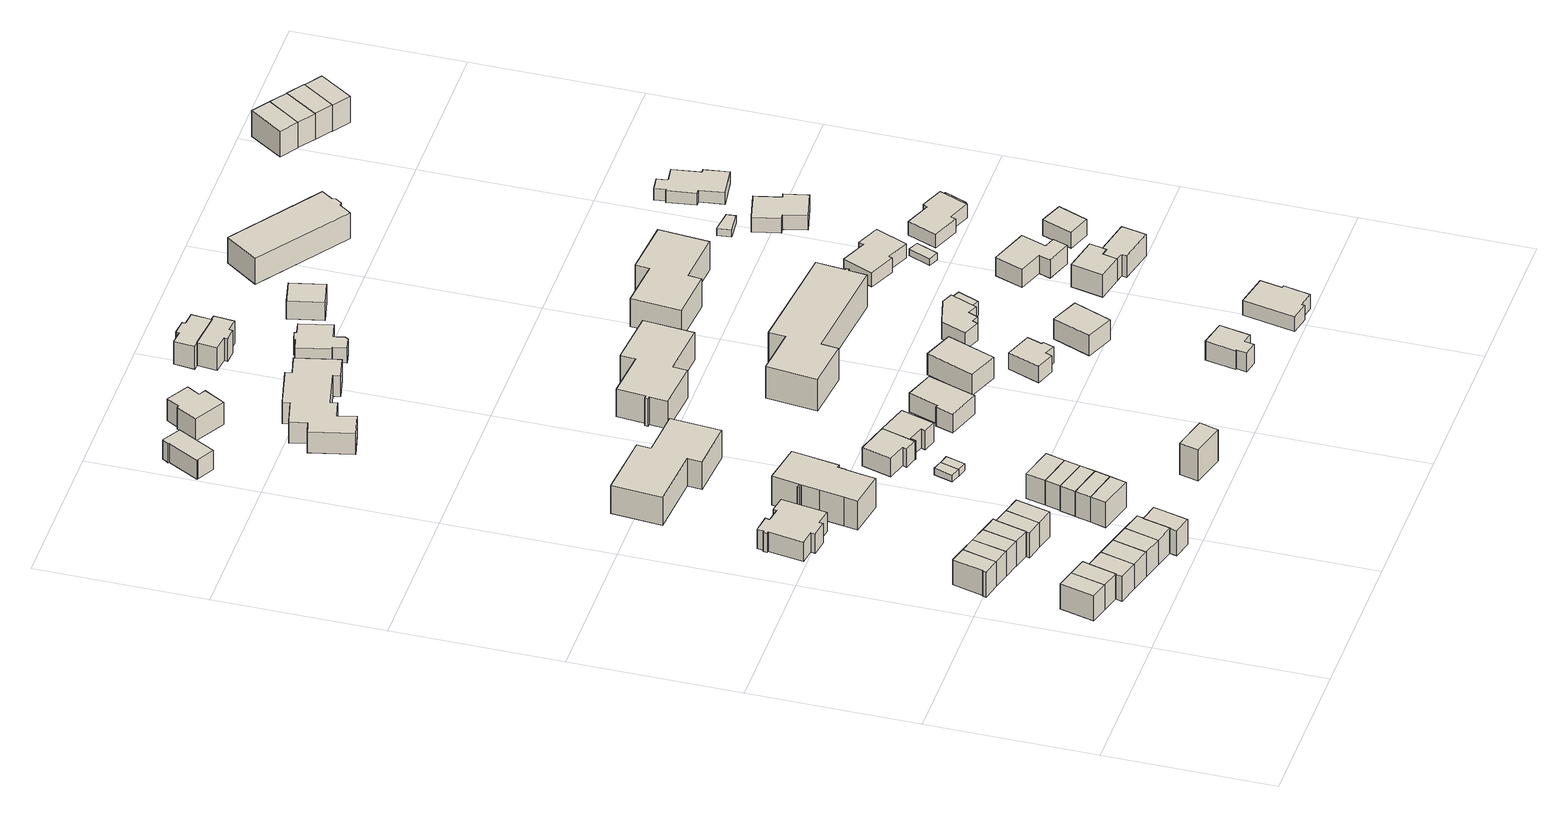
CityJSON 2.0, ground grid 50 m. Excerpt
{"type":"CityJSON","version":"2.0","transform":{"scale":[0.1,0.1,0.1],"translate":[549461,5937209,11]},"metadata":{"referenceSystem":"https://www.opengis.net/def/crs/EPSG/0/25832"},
"CityObjects":{
"building1":{"type":"Building","attributes":{"Gemeindeschluessel":"02200227","Geometrietyp2DReferenz":"3000","BezugspunktDach":"2000","function":"31001_1010","measuredHeight":10.93,"storeysAboveGround":2},"address":[{"country":"Germany","locality":"Hamburg","thoroughfareNumber":"35","thoroughfareName":"Hartkrögen","postcode":"22559"}],"geometry":[{"type":"Solid","lod":"1","boundaries":[[[[0,1,2,3]],[[4,5,6,7]],[[2,4,7,3]],[[1,5,4,2]],[[0,6,5,1]],[[3,7,6,0]]]]}]},
"building2":{"type":"Building","attributes":{"Gemeindeschluessel":"02200227","Geometrietyp2DReferenz":"3000","BezugspunktDach":"2000","function":"31001_1010","measuredHeight":10.88,"storeysAboveGround":2},"address":[{"country":"Germany","locality":"Hamburg","thoroughfareNumber":"33","thoroughfareName":"Hartkrögen","postcode":"22559"}],"geometry":[{"type":"Solid","lod":"1","boundaries":[[[[1,8,9,10,11,12,2]],[[13,14,15,16,17,5,4]],[[12,13,4,2]],[[11,14,13,12]],[[10,15,14,11]],[[9,16,15,10]],[[8,17,16,9]],[[1,5,17,8]],[[2,4,5,1]]]]}]},
"building3":{"type":"Building","attributes":{"Gemeindeschluessel":"02200227","Geometrietyp2DReferenz":"3000","BezugspunktDach":"2000","function":"31001_1010","measuredHeight":10.88,"storeysAboveGround":2},"address":[{"country":"Germany","locality":"Hamburg","thoroughfareNumber":"31","thoroughfareName":"Hartkrögen","postcode":"22559"}],"geometry":[{"type":"Solid","lod":"1","boundaries":[[[[10,9,18,19,20,12,11]],[[13,21,22,23,16,15,14]],[[12,13,14,11]],[[20,21,13,12]],[[19,22,21,20]],[[18,23,22,19]],[[9,16,23,18]],[[10,15,16,9]],[[11,14,15,10]]]]}]},
"building4":{"type":"Building","attributes":{"Gemeindeschluessel":"02200227","Geometrietyp2DReferenz":"3000","BezugspunktDach":"2000","function":"31001_1010","measuredHeight":10.89,"storeysAboveGround":2},"address":[{"country":"Germany","locality":"Hamburg","thoroughfareNumber":"55","thoroughfareName":"Hartkrögen","postcode":"22559"}],"geometry":[{"type":"Solid","lod":"1","boundaries":[[[[24,25,26,27,28,29,30]],[[31,32,33,34,35,36,37]],[[29,31,37,30]],[[28,32,31,29]],[[27,33,32,28]],[[26,34,33,27]],[[25,35,34,26]],[[24,36,35,25]],[[30,37,36,24]]]]}]},
"building5":{"type":"Building","attributes":{"Gemeindeschluessel":"02200227","Geometrietyp2DReferenz":"3000","BezugspunktDach":"2000","function":"31001_1010","measuredHeight":10.89,"storeysAboveGround":2},"address":[{"country":"Germany","locality":"Hamburg","thoroughfareNumber":"53","thoroughfareName":"Hartkrögen","postcode":"22559"}],"geometry":[{"type":"Solid","lod":"1","boundaries":[[[[38,39,40,41]],[[42,43,34,33]],[[40,42,33,41]],[[39,43,42,40]],[[38,34,43,39]],[[41,33,34,38]]]]}]},
"building6":{"type":"Building","attributes":{"Gemeindeschluessel":"02200227","Geometrietyp2DReferenz":"3000","BezugspunktDach":"2000","function":"31001_1010","measuredHeight":10.88,"storeysAboveGround":2},"address":[{"country":"Germany","locality":"Hamburg","thoroughfareNumber":"29","thoroughfareName":"Hartkrögen","postcode":"22559"}],"geometry":[{"type":"Solid","lod":"1","boundaries":[[[[18,44,45,19]],[[46,47,23,22]],[[45,46,22,19]],[[44,47,46,45]],[[18,23,47,44]],[[19,22,23,18]]]]}]},
"building7":{"type":"Building","attributes":{"Gemeindeschluessel":"02200227","Geometrietyp2DReferenz":"3000","BezugspunktDach":"2000","function":"31001_1010","measuredHeight":10.81,"storeysAboveGround":2},"address":[{"country":"Germany","locality":"Hamburg","thoroughfareNumber":"51","thoroughfareName":"Hartkrögen","postcode":"22559"}],"geometry":[{"type":"Solid","lod":"1","boundaries":[[[[39,48,49,40]],[[50,51,43,42]],[[49,50,42,40]],[[48,51,50,49]],[[39,43,51,48]],[[40,42,43,39]]]]}]},
"building8":{"type":"Building","attributes":{"Gemeindeschluessel":"02200227","Geometrietyp2DReferenz":"3000","BezugspunktDach":"2000","function":"31001_1010","measuredHeight":10.85,"storeysAboveGround":2},"address":[{"country":"Germany","locality":"Hamburg","thoroughfareNumber":"27","thoroughfareName":"Hartkrögen","postcode":"22559"}],"geometry":[{"type":"Solid","lod":"1","boundaries":[[[[44,52,53,45]],[[54,55,47,46]],[[53,54,46,45]],[[52,55,54,53]],[[44,47,55,52]],[[45,46,47,44]]]]}]},
"building9":{"type":"Building","attributes":{"Gemeindeschluessel":"02200227","Geometrietyp2DReferenz":"3000","BezugspunktDach":"2000","function":"31001_1010","measuredHeight":10.93,"storeysAboveGround":2},"address":[{"country":"Germany","locality":"Hamburg","thoroughfareNumber":"49","thoroughfareName":"Hartkrögen","postcode":"22559"}],"geometry":[{"type":"Solid","lod":"1","boundaries":[[[[56,57,58,59,60,61,62]],[[63,64,65,66,67,51,50]],[[61,63,50,62]],[[60,64,63,61]],[[59,65,64,60]],[[58,66,65,59]],[[57,67,66,58]],[[56,51,67,57]],[[62,50,51,56]]]]}]},
"building10":{"type":"Building","attributes":{"Gemeindeschluessel":"02200227","Geometrietyp2DReferenz":"3000","BezugspunktDach":"2000","function":"31001_1010","measuredHeight":10.94,"storeysAboveGround":2},"address":[{"country":"Germany","locality":"Hamburg","thoroughfareNumber":"25","thoroughfareName":"Hartkrögen","postcode":"22559"}],"geometry":[{"type":"Solid","lod":"1","boundaries":[[[[52,68,69,70,71,72,53]],[[73,74,75,76,77,55,54]],[[72,73,54,53]],[[71,74,73,72]],[[70,75,74,71]],[[69,76,75,70]],[[68,77,76,69]],[[52,55,77,68]],[[53,54,55,52]]]]}]},
"building11":{"type":"Building","attributes":{"Gemeindeschluessel":"02200227","Geometrietyp2DReferenz":"3000","BezugspunktDach":"2000","function":"31001_1010","measuredHeight":10.91,"storeysAboveGround":2},"address":[{"country":"Germany","locality":"Hamburg","thoroughfareNumber":"47","thoroughfareName":"Hartkrögen","postcode":"22559"}],"geometry":[{"type":"Solid","lod":"1","boundaries":[[[[59,58,78,79,80,61,60]],[[63,81,82,83,66,65,64]],[[61,63,64,60]],[[80,81,63,61]],[[79,82,81,80]],[[78,83,82,79]],[[58,66,83,78]],[[59,65,66,58]],[[60,64,65,59]]]]}]},
"building12":{"type":"Building","attributes":{"Gemeindeschluessel":"02200227","Geometrietyp2DReferenz":"3000","BezugspunktDach":"2000","function":"31001_1010","measuredHeight":10.91,"storeysAboveGround":2},"address":[{"country":"Germany","locality":"Hamburg","thoroughfareNumber":"23","thoroughfareName":"Hartkrögen","postcode":"22559"}],"geometry":[{"type":"Solid","lod":"1","boundaries":[[[[70,69,84,85,86,72,71]],[[73,87,88,89,76,75,74]],[[72,73,74,71]],[[86,87,73,72]],[[85,88,87,86]],[[84,89,88,85]],[[69,76,89,84]],[[70,75,76,69]],[[71,74,75,70]]]]}]},
"building13":{"type":"Building","attributes":{"Gemeindeschluessel":"02200227","Geometrietyp2DReferenz":"3000","BezugspunktDach":"2000","function":"31001_1010","measuredHeight":7,"storeysAboveGround":1},"address":[{"country":"Germany","locality":"Hamburg","thoroughfareNumber":"22","thoroughfareName":"Hartkrögen","postcode":"22559"}],"geometry":[{"type":"Solid","lod":"1","boundaries":[[[[90,91,92,93,94,95,96,97,98,99,100,101,102,103,104,105]],[[106,107,108,109,110,111,112,113,114,115,116,117,118,119,120,121]],[[104,106,121,105]],[[103,107,106,104]],[[102,108,107,103]],[[101,109,108,102]],[[100,110,109,101]],[[99,111,110,100]],[[98,112,111,99]],[[97,113,112,98]],[[96,114,113,97]],[[95,115,114,96]],[[94,116,115,95]],[[93,117,116,94]],[[92,118,117,93]],[[91,119,118,92]],[[90,120,119,91]],[[105,121,120,90]]]]}]},
"building14":{"type":"Building","attributes":{"Gemeindeschluessel":"02200227","Geometrietyp2DReferenz":"3000","BezugspunktDach":"2000","function":"31001_1010","measuredHeight":10.92,"storeysAboveGround":2},"address":[{"country":"Germany","locality":"Hamburg","thoroughfareNumber":"45","thoroughfareName":"Hartkrögen","postcode":"22559"}],"geometry":[{"type":"Solid","lod":"1","boundaries":[[[[78,122,123,79]],[[124,125,83,82]],[[123,124,82,79]],[[122,125,124,123]],[[78,83,125,122]],[[79,82,83,78]]]]}]},
"building15":{"type":"Building","attributes":{"Gemeindeschluessel":"02200227","Geometrietyp2DReferenz":"3000","BezugspunktDach":"2000","function":"31001_1010","measuredHeight":10.99,"storeysAboveGround":2},"address":[{"country":"Germany","locality":"Hamburg","thoroughfareNumber":"17","thoroughfareName":"Hartkrögen","postcode":"22559"}],"geometry":[{"type":"Solid","lod":"1","boundaries":[[[[126,127,128,129]],[[130,131,132,133]],[[128,130,133,129]],[[127,131,130,128]],[[126,132,131,127]],[[129,133,132,126]]]]}]},
"building16":{"type":"Building","attributes":{"Gemeindeschluessel":"02200227","Geometrietyp2DReferenz":"3000","BezugspunktDach":"2000","function":"31001_1010","measuredHeight":10.98,"storeysAboveGround":2},"address":[{"country":"Germany","locality":"Hamburg","thoroughfareNumber":"15","thoroughfareName":"Hartkrögen","postcode":"22559"}],"geometry":[{"type":"Solid","lod":"1","boundaries":[[[[134,126,129,135]],[[133,132,136,137]],[[129,133,137,135]],[[126,132,133,129]],[[134,136,132,126]],[[135,137,136,134]]]]}]},
"building17":{"type":"Building","attributes":{"Gemeindeschluessel":"02200227","Geometrietyp2DReferenz":"3000","BezugspunktDach":"2000","function":"31001_1010","measuredHeight":10.93,"storeysAboveGround":2},"address":[{"country":"Germany","locality":"Hamburg","thoroughfareNumber":"13","thoroughfareName":"Hartkrögen","postcode":"22559"}],"geometry":[{"type":"Solid","lod":"1","boundaries":[[[[138,139,140,141]],[[137,136,142,143]],[[140,137,143,141]],[[139,136,137,140]],[[138,142,136,139]],[[141,143,142,138]]]]}]},
"building18":{"type":"Building","attributes":{"Gemeindeschluessel":"02200227","Geometrietyp2DReferenz":"3000","BezugspunktDach":"2000","function":"31001_1010","measuredHeight":9.69,"storeysAboveGround":2},"address":[{"country":"Germany","locality":"Hamburg","thoroughfareNumber":"22","thoroughfareName":"Beim Dorfgraben","postcode":"22559"}],"geometry":[{"type":"Solid","lod":"1","boundaries":[[[[144,145,146,147,148,149,150,151,152,153,154,155,156,157,158,159,160,161,162]],[[163,164,165,166,167,168,169,170,171,172,173,174,175,176,177,178,179,180,181]],[[161,163,181,162]],[[160,164,163,161]],[[159,165,164,160]],[[158,166,165,159]],[[157,167,166,158]],[[156,168,167,157]],[[155,169,168,156]],[[154,170,169,155]],[[153,171,170,154]],[[152,172,171,153]],[[151,173,172,152]],[[150,174,173,151]],[[149,175,174,150]],[[148,176,175,149]],[[147,177,176,148]],[[146,178,177,147]],[[145,179,178,146]],[[144,180,179,145]],[[162,181,180,144]]]]}]},
"building19":{"type":"Building","attributes":{"Gemeindeschluessel":"02200227","Geometrietyp2DReferenz":"3000","BezugspunktDach":"2000","function":"31001_1010","measuredHeight":10.91,"storeysAboveGround":2},"address":[{"country":"Germany","locality":"Hamburg","thoroughfareNumber":"11","thoroughfareName":"Hartkrögen","postcode":"22559"}],"geometry":[{"type":"Solid","lod":"1","boundaries":[[[[182,183,184,185]],[[143,142,186,187]],[[184,143,187,185]],[[183,142,143,184]],[[182,186,142,183]],[[185,187,186,182]]]]}]},
"building20":{"type":"Building","attributes":{"Gemeindeschluessel":"02200227","Geometrietyp2DReferenz":"3000","BezugspunktDach":"2000","function":"31001_1010","measuredHeight":10.87,"storeysAboveGround":2},"address":[{"country":"Germany","locality":"Hamburg","thoroughfareNumber":"9","thoroughfareName":"Hartkrögen","postcode":"22559"}],"geometry":[{"type":"Solid","lod":"1","boundaries":[[[[188,182,185,189]],[[187,186,190,191]],[[185,187,191,189]],[[182,186,187,185]],[[188,190,186,182]],[[189,191,190,188]]]]}]},
"building21":{"type":"Building","attributes":{"Gemeindeschluessel":"02200227","Geometrietyp2DReferenz":"3000","BezugspunktDach":"2000","function":"31001_1010","measuredHeight":12.08,"storeysAboveGround":2},"address":[{"country":"Germany","locality":"Hamburg","thoroughfareNumber":"18","thoroughfareName":"Beim Dorfgraben","postcode":"22559"}],"geometry":[{"type":"Solid","lod":"1","boundaries":[[[[192,193,194,195,196,197,198,199]],[[200,201,202,203,204,205,206,207]],[[198,200,207,199]],[[197,201,200,198]],[[196,202,201,197]],[[195,203,202,196]],[[194,204,203,195]],[[193,205,204,194]],[[192,206,205,193]],[[199,207,206,192]]]]}]},
"building22":{"type":"Building","attributes":{"Gemeindeschluessel":"02200227","Geometrietyp2DReferenz":"3000","BezugspunktDach":"2000","function":"31001_2460","measuredHeight":2.23,"storeysAboveGround":1},"address":[{"country":"Germany","locality":"Hamburg","thoroughfareName":"Beim Dorfgraben","postcode":"22559"}],"geometry":[{"type":"Solid","lod":"1","boundaries":[[[[208,209,210,211]],[[212,213,214,215]],[[210,212,215,211]],[[209,213,212,210]],[[208,214,213,209]],[[211,215,214,208]]]]}]},
"building23":{"type":"Building","attributes":{"Gemeindeschluessel":"02200227","Geometrietyp2DReferenz":"3000","BezugspunktDach":"2000","function":"31001_2460","measuredHeight":2.29,"storeysAboveGround":1},"address":[{"country":"Germany","locality":"Hamburg","thoroughfareName":"Hartkrögen","postcode":"22559"}],"geometry":[{"type":"Solid","lod":"1","boundaries":[[[[216,217,218,219]],[[220,221,213,212]],[[218,220,212,219]],[[217,221,220,218]],[[216,213,221,217]],[[219,212,213,216]]]]}]},
"building24":{"type":"Building","attributes":{"Gemeindeschluessel":"02200227","Geometrietyp2DReferenz":"3000","BezugspunktDach":"2000","function":"31001_1010","measuredHeight":8.75,"storeysAboveGround":1},"address":[{"country":"Germany","locality":"Hamburg","thoroughfareNumber":"13","thoroughfareName":"Beim Dorfgraben","postcode":"22559"}],"geometry":[{"type":"Solid","lod":"1","boundaries":[[[[222,223,224,225,226,227]],[[228,229,230,231,232,233]],[[226,228,233,227]],[[225,229,228,226]],[[224,230,229,225]],[[223,231,230,224]],[[222,232,231,223]],[[227,233,232,222]]]]}]},
"building25":{"type":"Building","attributes":{"Gemeindeschluessel":"02200227","Geometrietyp2DReferenz":"3000","BezugspunktDach":"2000","function":"31001_1010","measuredHeight":12.96,"storeysAboveGround":2},"address":[{"country":"Germany","locality":"Hamburg","thoroughfareNumber":"19","thoroughfareName":"Flerrenkamp","postcode":"22559"}],"geometry":[{"type":"Solid","lod":"1","boundaries":[[[[234,235,236,237]],[[238,239,240,241]],[[236,238,241,237]],[[235,239,238,236]],[[234,240,239,235]],[[237,241,240,234]]]]}]},
"building26":{"type":"Building","attributes":{"Gemeindeschluessel":"02200227","Geometrietyp2DReferenz":"3000","BezugspunktDach":"2000","function":"31001_1010","measuredHeight":7.71,"storeysAboveGround":1},"address":[{"country":"Germany","locality":"Hamburg","thoroughfareNumber":"18","thoroughfareName":"Adebarweg","postcode":"22559"}],"geometry":[{"type":"Solid","lod":"1","boundaries":[[[[242,243,244,245,246,247,248]],[[249,250,251,252,253,254,255]],[[247,249,255,248]],[[246,250,249,247]],[[245,251,250,246]],[[244,252,251,245]],[[243,253,252,244]],[[242,254,253,243]],[[248,255,254,242]]]]}]},
"building27":{"type":"Building","attributes":{"Gemeindeschluessel":"02200227","Geometrietyp2DReferenz":"3000","BezugspunktDach":"2000","function":"31001_1010","measuredHeight":8.88,"storeysAboveGround":1},"address":[{"country":"Germany","locality":"Hamburg","thoroughfareNumber":"18","thoroughfareName":"Hartkrögen","postcode":"22559"}],"geometry":[{"type":"Solid","lod":"1","boundaries":[[[[256,257,258,259,260,261,262,263]],[[264,265,266,267,268,269,270,271]],[[262,264,271,263]],[[261,265,264,262]],[[260,266,265,261]],[[259,267,266,260]],[[258,268,267,259]],[[257,269,268,258]],[[256,270,269,257]],[[263,271,270,256]]]]}]},
"building28":{"type":"Building","attributes":{"Gemeindeschluessel":"02200227","Geometrietyp2DReferenz":"3000","BezugspunktDach":"2000","function":"31001_1010","measuredHeight":7.36,"storeysAboveGround":2},"address":[{"country":"Germany","locality":"Hamburg","thoroughfareNumber":"16","thoroughfareName":"Adebarweg","postcode":"22559"}],"geometry":[{"type":"Solid","lod":"1","boundaries":[[[[272,273,274,275,276,277,278,279]],[[280,281,282,283,284,285,286,287]],[[278,280,287,279]],[[277,281,280,278]],[[276,282,281,277]],[[275,283,282,276]],[[274,284,283,275]],[[273,285,284,274]],[[272,286,285,273]],[[279,287,286,272]]]]}]},
"building29":{"type":"Building","attributes":{"Gemeindeschluessel":"02200227","Geometrietyp2DReferenz":"3000","BezugspunktDach":"2000","function":"31001_1010","measuredHeight":8.69,"storeysAboveGround":1},"address":[{"country":"Germany","locality":"Hamburg","thoroughfareNumber":"16","thoroughfareName":"Hartkrögen","postcode":"22559"}],"geometry":[{"type":"Solid","lod":"1","boundaries":[[[[288,289,290,291,292,293]],[[294,295,296,297,298,299]],[[292,294,299,293]],[[291,295,294,292]],[[290,296,295,291]],[[289,297,296,290]],[[288,298,297,289]],[[293,299,298,288]]]]}]},
"building30":{"type":"Building","attributes":{"Gemeindeschluessel":"02200227","Geometrietyp2DReferenz":"3000","BezugspunktDach":"2000","function":"31001_1010","measuredHeight":9.18,"storeysAboveGround":1},"address":[{"country":"Germany","locality":"Hamburg","thoroughfareNumber":"19","thoroughfareName":"Adebarweg","postcode":"22559"}],"geometry":[{"type":"Solid","lod":"1","boundaries":[[[[300,301,302,303,304,305,306,307,308,309,310,311,312,313,314,315]],[[316,317,318,319,320,321,322,323,324,325,326,327,328,329,330,331]],[[314,316,331,315]],[[313,317,316,314]],[[312,318,317,313]],[[311,319,318,312]],[[310,320,319,311]],[[309,321,320,310]],[[308,322,321,309]],[[307,323,322,308]],[[306,324,323,307]],[[305,325,324,306]],[[304,326,325,305]],[[303,327,326,304]],[[302,328,327,303]],[[301,329,328,302]],[[300,330,329,301]],[[315,331,330,300]]]]}]},
"building31":{"type":"Building","attributes":{"Gemeindeschluessel":"02200227","Geometrietyp2DReferenz":"3000","BezugspunktDach":"2000","function":"31001_1010","measuredHeight":11.69,"storeysAboveGround":2},"address":[{"country":"Germany","locality":"Hamburg","thoroughfareNumber":"14","thoroughfareName":"Beim Dorfgraben","postcode":"22559"}],"geometry":[{"type":"Solid","lod":"1","boundaries":[[[[332,333,334,335,336,337,338,339,340,341,342,343]],[[344,345,346,347,348,349,350,351,352,353,354,355]],[[342,344,355,343]],[[341,345,344,342]],[[340,346,345,341]],[[339,347,346,340]],[[338,348,347,339]],[[337,349,348,338]],[[336,350,349,337]],[[335,351,350,336]],[[334,352,351,335]],[[333,353,352,334]],[[332,354,353,333]],[[343,355,354,332]]]]}]},
"building32":{"type":"Building","attributes":{"Gemeindeschluessel":"02200227","Geometrietyp2DReferenz":"3000","BezugspunktDach":"2000","function":"31001_1010","measuredHeight":9.16,"storeysAboveGround":1},"address":[{"country":"Germany","locality":"Hamburg","thoroughfareNumber":"14","thoroughfareName":"Hartkrögen","postcode":"22559"}],"geometry":[{"type":"Solid","lod":"1","boundaries":[[[[356,357,358,359]],[[360,361,362,363]],[[358,360,363,359]],[[357,361,360,358]],[[356,362,361,357]],[[359,363,362,356]]]]}]},
"building33":{"type":"Building","attributes":{"Gemeindeschluessel":"02200227","Geometrietyp2DReferenz":"3000","BezugspunktDach":"2000","function":"31001_1010","measuredHeight":6.55,"storeysAboveGround":1},"address":[{"country":"Germany","locality":"Hamburg","thoroughfareNumber":"12","thoroughfareName":"Hartkrögen","postcode":"22559"}],"geometry":[{"type":"Solid","lod":"1","boundaries":[[[[364,365,366,367,368,369,370,371]],[[372,373,374,375,376,377,378,379]],[[370,372,379,371]],[[369,373,372,370]],[[368,374,373,369]],[[367,375,374,368]],[[366,376,375,367]],[[365,377,376,366]],[[364,378,377,365]],[[371,379,378,364]]]]}]},
"building34":{"type":"Building","attributes":{"Gemeindeschluessel":"02200227","Geometrietyp2DReferenz":"3000","BezugspunktDach":"2000","function":"31001_1010","measuredHeight":9.48,"storeysAboveGround":1},"address":[{"country":"Germany","locality":"Hamburg","thoroughfareNumber":"3","thoroughfareName":"Hartkrögen","postcode":"22559"}],"geometry":[{"type":"Solid","lod":"1","boundaries":[[[[380,381,382,383,384,385,386,387]],[[388,389,390,391,392,393,394,395]],[[386,388,395,387]],[[385,389,388,386]],[[384,390,389,385]],[[383,391,390,384]],[[382,392,391,383]],[[381,393,392,382]],[[380,394,393,381]],[[387,395,394,380]]]]}]},
"building35":{"type":"Building","attributes":{"Gemeindeschluessel":"02200227","Geometrietyp2DReferenz":"3000","BezugspunktDach":"2000","function":"31001_1010","measuredHeight":14.68,"storeysAboveGround":2},"address":[{"country":"Germany","locality":"Hamburg","thoroughfareNumber":"7","thoroughfareName":"Beim Dorfgraben","postcode":"22559"}],"geometry":[{"type":"Solid","lod":"1","boundaries":[[[[396,397,398,399,400,401,402,403,404,405,406,407,408]],[[409,410,411,412,413,414,415,416,417,418,419,420,421]],[[407,409,421,408]],[[406,410,409,407]],[[405,411,410,406]],[[404,412,411,405]],[[403,413,412,404]],[[402,414,413,403]],[[401,415,414,402]],[[400,416,415,401]],[[399,417,416,400]],[[398,418,417,399]],[[397,419,418,398]],[[396,420,419,397]],[[408,421,420,396]]]]}]},
"building36":{"type":"Building","attributes":{"Gemeindeschluessel":"02200227","Geometrietyp2DReferenz":"3000","BezugspunktDach":"2000","function":"31001_1010","measuredHeight":10.39,"storeysAboveGround":1},"address":[{"country":"Germany","locality":"Hamburg","thoroughfareNumber":"14","thoroughfareName":"Adebarweg","postcode":"22559"}],"geometry":[{"type":"Solid","lod":"1","boundaries":[[[[422,423,424,425,426,427,428,429,430,431,432]],[[433,434,435,436,437,438,439,440,441,442,443]],[[431,433,443,432]],[[430,434,433,431]],[[429,435,434,430]],[[428,436,435,429]],[[427,437,436,428]],[[426,438,437,427]],[[425,439,438,426]],[[424,440,439,425]],[[423,441,440,424]],[[422,442,441,423]],[[432,443,442,422]]]]}]},
"building37":{"type":"Building","attributes":{"Gemeindeschluessel":"02200227","Geometrietyp2DReferenz":"3000","BezugspunktDach":"2000","function":"31001_1010","measuredHeight":8.12,"storeysAboveGround":1},"address":[{"country":"Germany","locality":"Hamburg","thoroughfareNumber":"17","thoroughfareName":"Adebarweg","postcode":"22559"}],"geometry":[{"type":"Solid","lod":"1","boundaries":[[[[444,445,446,447,448,449,450,451,452,453,454,455,456]],[[457,458,459,460,461,462,463,464,465,466,467,468,469]],[[455,457,469,456]],[[454,458,457,455]],[[453,459,458,454]],[[452,460,459,453]],[[451,461,460,452]],[[450,462,461,451]],[[449,463,462,450]],[[448,464,463,449]],[[447,465,464,448]],[[446,466,465,447]],[[445,467,466,446]],[[444,468,467,445]],[[456,469,468,444]]]]}]},
"building38":{"type":"Building","attributes":{"Gemeindeschluessel":"02200227","Geometrietyp2DReferenz":"3000","BezugspunktDach":"2000","function":"31001_1010","measuredHeight":10.28,"storeysAboveGround":1},"address":[{"country":"Germany","locality":"Hamburg","thoroughfareNumber":"12","thoroughfareName":"Adebarweg","postcode":"22559"}],"geometry":[{"type":"Solid","lod":"1","boundaries":[[[[424,423,422,470,471,472,473,474,475,476,425]],[[477,478,479,480,481,482,483,484,485,486,487]],[[476,477,487,425]],[[475,478,477,476]],[[474,479,478,475]],[[473,480,479,474]],[[472,481,480,473]],[[471,482,481,472]],[[470,483,482,471]],[[422,484,483,470]],[[423,485,484,422]],[[424,486,485,423]],[[425,487,486,424]]]]}]},
"building39":{"type":"Building","attributes":{"Gemeindeschluessel":"02200227","Geometrietyp2DReferenz":"3000","BezugspunktDach":"2000","function":"31001_1010","measuredHeight":9.06,"storeysAboveGround":1},"address":[{"country":"Germany","locality":"Hamburg","thoroughfareNumber":"10","thoroughfareName":"Hartkrögen","postcode":"22559"}],"geometry":[{"type":"Solid","lod":"1","boundaries":[[[[488,489,490,491]],[[492,493,494,495]],[[490,492,495,491]],[[489,493,492,490]],[[488,494,493,489]],[[491,495,494,488]]]]}]},
"building40":{"type":"Building","attributes":{"Gemeindeschluessel":"02200227","Geometrietyp2DReferenz":"3000","BezugspunktDach":"2000","function":"31001_1100","measuredHeight":8.23,"storeysAboveGround":1},"address":[{"country":"Germany","locality":"Hamburg","thoroughfareNumber":"12a","thoroughfareName":"Hartkrögen","postcode":"22559"}],"geometry":[{"type":"Solid","lod":"1","boundaries":[[[[496,497,498,499,500,501,502,503,504]],[[505,506,507,508,509,510,511,512,513]],[[503,505,513,504]],[[502,506,505,503]],[[501,507,506,502]],[[500,508,507,501]],[[499,509,508,500]],[[498,510,509,499]],[[497,511,510,498]],[[496,512,511,497]],[[504,513,512,496]]]]}]},
"building41":{"type":"Building","attributes":{"Gemeindeschluessel":"02200227","Geometrietyp2DReferenz":"3000","BezugspunktDach":"2000","function":"31001_1010","measuredHeight":6.35,"storeysAboveGround":1},"address":[{"country":"Germany","locality":"Hamburg","thoroughfareNumber":"1a","thoroughfareName":"Hartkrögen","postcode":"22559"}],"geometry":[{"type":"Solid","lod":"1","boundaries":[[[[514,515,516,517,518,519,520,521]],[[522,523,524,525,526,527,528,529]],[[520,522,529,521]],[[519,523,522,520]],[[518,524,523,519]],[[517,525,524,518]],[[516,526,525,517]],[[515,527,526,516]],[[514,528,527,515]],[[521,529,528,514]]]]}]},
"building42":{"type":"Building","attributes":{"Gemeindeschluessel":"02200227","Geometrietyp2DReferenz":"3000","BezugspunktDach":"2000","function":"31001_2460","measuredHeight":5.72,"storeysAboveGround":1},"address":[{"country":"Germany","locality":"Hamburg","thoroughfareName":"Hartkrögen","postcode":"22559"}],"geometry":[{"type":"Solid","lod":"1","boundaries":[[[[530,531,532,533]],[[534,535,536,537]],[[532,534,537,533]],[[531,535,534,532]],[[530,536,535,531]],[[533,537,536,530]]]]}]},
"building43":{"type":"Building","attributes":{"Gemeindeschluessel":"02200227","Geometrietyp2DReferenz":"3000","BezugspunktDach":"2000","function":"31001_1010","measuredHeight":7.95,"storeysAboveGround":1},"address":[{"country":"Germany","locality":"Hamburg","thoroughfareNumber":"15","thoroughfareName":"Adebarweg","postcode":"22559"}],"geometry":[{"type":"Solid","lod":"1","boundaries":[[[[538,539,540,541]],[[542,543,544,545]],[[540,542,545,541]],[[539,543,542,540]],[[538,544,543,539]],[[541,545,544,538]]]]}]},
"building44":{"type":"Building","attributes":{"Gemeindeschluessel":"02200227","Geometrietyp2DReferenz":"3000","BezugspunktDach":"2000","function":"31001_1010","measuredHeight":11.98,"storeysAboveGround":2},"address":[{"country":"Germany","locality":"Hamburg","thoroughfareNumber":"12","thoroughfareName":"Beim Dorfgraben","postcode":"22559"}],"geometry":[{"type":"Solid","lod":"1","boundaries":[[[[546,547,548,549,550,551,552,553]],[[554,555,556,557,558,559,560,561]],[[552,554,561,553]],[[551,555,554,552]],[[550,556,555,551]],[[549,557,556,550]],[[548,558,557,549]],[[547,559,558,548]],[[546,560,559,547]],[[553,561,560,546]]]]}]},
"building45":{"type":"Building","attributes":{"Gemeindeschluessel":"02200227","Geometrietyp2DReferenz":"3000","BezugspunktDach":"2000","function":"31001_1010","measuredHeight":9.55,"storeysAboveGround":1},"address":[{"country":"Germany","locality":"Hamburg","thoroughfareNumber":"8a","thoroughfareName":"Hartkrögen","postcode":"22559"}],"geometry":[{"type":"Solid","lod":"1","boundaries":[[[[562,563,564,565,566,567,568,569]],[[570,571,572,573,574,575,576,577]],[[568,570,577,569]],[[567,571,570,568]],[[566,572,571,567]],[[565,573,572,566]],[[564,574,573,565]],[[563,575,574,564]],[[562,576,575,563]],[[569,577,576,562]]]]}]},
"building46":{"type":"Building","attributes":{"Gemeindeschluessel":"02200227","Geometrietyp2DReferenz":"3000","BezugspunktDach":"2000","function":"31001_1120","measuredHeight":8.7,"storeysAboveGround":1},"address":[{"country":"Germany","locality":"Hamburg","thoroughfareNumber":"12b","thoroughfareName":"Hartkrögen","postcode":"22559"}],"geometry":[{"type":"Solid","lod":"1","boundaries":[[[[578,579,580,581,582,583,584,585]],[[586,587,588,589,590,591,592,593]],[[584,586,593,585]],[[583,587,586,584]],[[582,588,587,583]],[[581,589,588,582]],[[580,590,589,581]],[[579,591,590,580]],[[578,592,591,579]],[[585,593,592,578]]]]}]},
"building47":{"type":"Building","attributes":{"Gemeindeschluessel":"02200227","Geometrietyp2DReferenz":"3000","BezugspunktDach":"2000","function":"31001_1010","measuredHeight":9.31,"storeysAboveGround":1},"address":[{"country":"Germany","locality":"Hamburg","thoroughfareNumber":"8","thoroughfareName":"Hartkrögen","postcode":"22559"}],"geometry":[{"type":"Solid","lod":"1","boundaries":[[[[594,595,596,597,598,599,600,601]],[[602,603,604,605,606,607,608,609]],[[600,602,609,601]],[[599,603,602,600]],[[598,604,603,599]],[[597,605,604,598]],[[596,606,605,597]],[[595,607,606,596]],[[594,608,607,595]],[[601,609,608,594]]]]}]},
"building48":{"type":"Building","attributes":{"Gemeindeschluessel":"02200227","Geometrietyp2DReferenz":"3000","BezugspunktDach":"2000","function":"31001_1010","measuredHeight":5.98,"storeysAboveGround":1},"address":[{"country":"Germany","locality":"Hamburg","thoroughfareNumber":"5","thoroughfareName":"Beim Dorfgraben","postcode":"22559"}],"geometry":[{"type":"Solid","lod":"1","boundaries":[[[[610,611,612,613,614,615,616,617]],[[618,619,620,621,622,623,624,625]],[[616,618,625,617]],[[615,619,618,616]],[[614,620,619,615]],[[613,621,620,614]],[[612,622,621,613]],[[611,623,622,612]],[[610,624,623,611]],[[617,625,624,610]]]]}]},
"building49":{"type":"Building","attributes":{"Gemeindeschluessel":"02200227","Geometrietyp2DReferenz":"3000","BezugspunktDach":"2000","function":"31001_2460","measuredHeight":2.38,"storeysAboveGround":1},"address":[{"country":"Germany","locality":"Hamburg","thoroughfareName":"Beim Dorfgraben","postcode":"22559"}],"geometry":[{"type":"Solid","lod":"1","boundaries":[[[[626,627,628,629]],[[630,631,632,633]],[[628,630,633,629]],[[627,631,630,628]],[[626,632,631,627]],[[629,633,632,626]]]]}]},
"building50":{"type":"Building","attributes":{"Gemeindeschluessel":"02200227","Geometrietyp2DReferenz":"3000","BezugspunktDach":"2000","function":"31001_1010","measuredHeight":10.78,"storeysAboveGround":2},"address":[{"country":"Germany","locality":"Hamburg","thoroughfareNumber":"3","thoroughfareName":"Adebarweg","postcode":"22559"}],"geometry":[{"type":"Solid","lod":"1","boundaries":[[[[634,635,636,637,638,639,640,641]],[[642,643,644,645,646,647,648,649]],[[640,642,649,641]],[[639,643,642,640]],[[638,644,643,639]],[[637,645,644,638]],[[636,646,645,637]],[[635,647,646,636]],[[634,648,647,635]],[[641,649,648,634]]]]}]},
"building51":{"type":"Building","attributes":{"Gemeindeschluessel":"02200227","Geometrietyp2DReferenz":"3000","BezugspunktDach":"2000","function":"31001_1010","measuredHeight":7.17,"storeysAboveGround":1},"address":[{"country":"Germany","locality":"Hamburg","thoroughfareNumber":"22c","thoroughfareName":"Flerrentwiete","postcode":"22559"}],"geometry":[{"type":"Solid","lod":"1","boundaries":[[[[650,651,652,653]],[[654,655,656,657]],[[652,654,657,653]],[[651,655,654,652]],[[650,656,655,651]],[[653,657,656,650]]]]}]},
"building52":{"type":"Building","attributes":{"Geometrietyp2DReferenz":"3000","Gemeindeschluessel":"02200227","BezugspunktDach":"2000","function":"31001_1010","measuredHeight":2.45,"storeysAboveGround":1},"address":[{"country":"Germany","locality":"Hamburg","thoroughfareName":"Beim Dorfgraben","postcode":"22559"}],"geometry":[{"type":"Solid","lod":"1","boundaries":[[[[658,659,660,661]],[[662,663,664,665]],[[660,662,665,661]],[[659,663,662,660]],[[658,664,663,659]],[[661,665,664,658]]]]}]},
"building53":{"type":"Building","attributes":{"Gemeindeschluessel":"02200227","Geometrietyp2DReferenz":"3000","BezugspunktDach":"2000","function":"31001_1010","measuredHeight":5.69,"storeysAboveGround":1},"address":[{"country":"Germany","locality":"Hamburg","thoroughfareNumber":"3","thoroughfareName":"Beim Dorfgraben","postcode":"22559"}],"geometry":[{"type":"Solid","lod":"1","boundaries":[[[[666,667,668,669,670,671,672,673,674]],[[675,676,677,678,679,680,681,682,683]],[[673,675,683,674]],[[672,676,675,673]],[[671,677,676,672]],[[670,678,677,671]],[[669,679,678,670]],[[668,680,679,669]],[[667,681,680,668]],[[666,682,681,667]],[[674,683,682,666]]]]}]},
"building54":{"type":"Building","attributes":{"Gemeindeschluessel":"02200227","Geometrietyp2DReferenz":"3000","BezugspunktDach":"2000","function":"31001_1010","measuredHeight":6.09,"storeysAboveGround":1},"address":[{"country":"Germany","locality":"Hamburg","thoroughfareNumber":"8","thoroughfareName":"Beim Dorfgraben","postcode":"22559"}],"geometry":[{"type":"Solid","lod":"1","boundaries":[[[[684,685,686,687,688,689,690,691]],[[692,693,694,695,696,697,698,699]],[[690,692,699,691]],[[689,693,692,690]],[[688,694,693,689]],[[687,695,694,688]],[[686,696,695,687]],[[685,697,696,686]],[[684,698,697,685]],[[691,699,698,684]]]]}]},
"building55":{"type":"Building","attributes":{"Gemeindeschluessel":"02200227","Geometrietyp2DReferenz":"3000","BezugspunktDach":"2000","function":"31001_2460","measuredHeight":2.4,"storeysAboveGround":1},"address":[{"country":"Germany","locality":"Hamburg","thoroughfareName":"Beim Dorfgraben","postcode":"22559"}],"geometry":[{"type":"Solid","lod":"1","boundaries":[[[[669,700,701,702,670]],[[703,704,705,706,707]],[[702,703,707,670]],[[701,704,703,702]],[[700,705,704,701]],[[669,706,705,700]],[[670,707,706,669]]]]}]},
"building56":{"type":"Building","attributes":{"Gemeindeschluessel":"02200227","Geometrietyp2DReferenz":"3000","BezugspunktDach":"2000","function":"31001_1010","measuredHeight":5.92,"storeysAboveGround":1},"address":[{"country":"Germany","locality":"Hamburg","thoroughfareNumber":"6","thoroughfareName":"Beim Dorfgraben","postcode":"22559"}],"geometry":[{"type":"Solid","lod":"1","boundaries":[[[[708,709,710,711,712,713,714,715,716,717,718,719]],[[720,721,722,723,724,725,726,727,728,729,730,731]],[[718,720,731,719]],[[717,721,720,718]],[[716,722,721,717]],[[715,723,722,716]],[[714,724,723,715]],[[713,725,724,714]],[[712,726,725,713]],[[711,727,726,712]],[[710,728,727,711]],[[709,729,728,710]],[[708,730,729,709]],[[719,731,730,708]]]]}]},
"building57":{"type":"Building","attributes":{"Gemeindeschluessel":"02200227","Geometrietyp2DReferenz":"3000","BezugspunktDach":"2000","function":"31001_1010","measuredHeight":10.98,"storeysAboveGround":2},"address":[{"country":"Germany","locality":"Hamburg","thoroughfareNumber":"89c","thoroughfareName":"Wedeler Landstraße","postcode":"22559"}],"geometry":[{"type":"Solid","lod":"1","boundaries":[[[[732,733,734,735]],[[736,737,738,739]],[[734,736,739,735]],[[733,737,736,734]],[[732,738,737,733]],[[735,739,738,732]]]]}]},
"building58":{"type":"Building","attributes":{"Gemeindeschluessel":"02200227","Geometrietyp2DReferenz":"3000","BezugspunktDach":"2000","function":"31001_1010","measuredHeight":11.15,"storeysAboveGround":2},"address":[{"country":"Germany","locality":"Hamburg","thoroughfareNumber":"89b","thoroughfareName":"Wedeler Landstraße","postcode":"22559"}],"geometry":[{"type":"Solid","lod":"1","boundaries":[[[[740,741,742,743]],[[744,745,737,736]],[[742,744,736,743]],[[741,745,744,742]],[[740,737,745,741]],[[743,736,737,740]]]]}]},
"building59":{"type":"Building","attributes":{"Gemeindeschluessel":"02200227","Geometrietyp2DReferenz":"3000","BezugspunktDach":"2000","function":"31001_1010","measuredHeight":11.22,"storeysAboveGround":2},"address":[{"country":"Germany","locality":"Hamburg","thoroughfareNumber":"89a","thoroughfareName":"Wedeler Landstraße","postcode":"22559"}],"geometry":[{"type":"Solid","lod":"1","boundaries":[[[[746,747,748,749]],[[750,751,752,753]],[[748,750,753,749]],[[747,751,750,748]],[[746,752,751,747]],[[749,753,752,746]]]]}]},
"building60":{"type":"Building","attributes":{"Gemeindeschluessel":"02200227","Geometrietyp2DReferenz":"3000","BezugspunktDach":"2000","function":"31001_1010","measuredHeight":11.04,"storeysAboveGround":2},"address":[{"country":"Germany","locality":"Hamburg","thoroughfareNumber":"89","thoroughfareName":"Wedeler Landstraße","postcode":"22559"}],"geometry":[{"type":"Solid","lod":"1","boundaries":[[[[754,755,756,757]],[[758,759,760,761]],[[756,758,761,757]],[[755,759,758,756]],[[754,760,759,755]],[[757,761,760,754]]]]}]}
},
"vertices":[
[77,280,26],[133,265,26],[106,163,26],[50,178,26],[106,163,110],[133,265,110],[77,280,110],[50,178,110],
[190,250,26],[185,230,26],[184,230,26],[162,148,26],[160,148,26],[160,148,110],[162,148,110],[184,230,110],[185,230,110],[190,250,110],
[244,214,26],[217,113,26],[155,128,26],[155,128,110],[217,113,110],[244,214,110],
[90,585,34],[91,585,34],[141,572,34],[114,470,34],[61,483,34],[64,494,34],[66,494,34],[64,494,118],[61,483,118],[114,470,118],[141,572,118],[91,585,118],[90,585,118],[66,494,118],
[141,572,35],[191,559,35],[165,457,35],[114,470,35],[165,457,118],[191,559,118],
[305,198,26],[278,97,26],[278,97,110],[305,198,110],
[242,545,35],[216,443,35],[216,443,118],[242,545,118],
[365,182,26],[338,81,26],[338,81,110],[365,182,110],
[242,545,34],[295,531,34],[292,522,34],[291,522,34],[266,430,34],[265,430,34],[216,443,34],[265,430,118],[266,430,118],[291,522,118],[292,522,118],[295,531,118],
[427,165,26],[422,146,26],[420,147,26],[399,65,26],[397,65,26],[397,65,110],[399,65,110],[420,147,110],[422,146,110],[427,165,110],
[341,508,34],[314,407,34],[262,419,34],[262,419,118],[314,407,118],[341,508,118],
[476,133,26],[449,30,26],[392,44,26],[392,44,110],[449,30,110],[476,133,110],
[98,1106,31],[92,1107,31],[93,1118,31],[99,1118,31],[102,1138,31],[156,1130,31],[153,1117,31],[198,1110,31],[200,1121,31],[249,1113,31],[228,977,31],[178,985,31],[176,973,31],[125,981,31],[127,994,31],[81,1001,31],[127,994,96],[125,981,96],[176,973,96],[178,985,96],[228,977,96],[249,1113,96],[200,1121,96],[198,1110,96],[153,1117,96],[156,1130,96],[102,1138,96],[99,1118,96],[93,1118,96],[92,1107,96],[98,1106,96],[81,1001,96],
[394,495,34],[368,394,34],[368,394,118],[394,495,118],
[570,282,29],[557,234,29],[455,261,29],[468,308,29],[455,261,114],[557,234,114],[570,282,114],[468,308,114],
[582,328,29],[480,354,29],[582,328,114],[480,354,114],
[594,373,30],[582,328,30],[480,354,30],[492,400,30],[594,373,114],[492,400,114],
[287,948,13],[299,1020,13],[307,1073,13],[308,1073,13],[295,1076,13],[296,1081,13],[308,1078,13],[323,1161,13],[445,1140,13],[428,1041,13],[421,1000,13],[411,1001,13],[408,981,13],[407,978,13],[407,977,13],[406,974,13],[398,930,13],[391,888,13],[279,906,13],[391,888,110],[398,930,110],[406,974,110],[407,977,110],[407,978,110],[408,981,110],[411,1001,110],[421,1000,110],[428,1041,110],[445,1140,110],[323,1161,110],[308,1078,110],[296,1081,110],[295,1076,110],[308,1073,110],[307,1073,110],[299,1020,110],[287,948,110],[279,906,110],
[606,420,31],[594,373,31],[492,400,31],[504,446,31],[606,420,114],[504,446,114],
[621,477,31],[519,504,31],[621,477,114],[519,504,114],
[326,1357,21],[330,1400,21],[143,1415,21],[156,1564,21],[350,1548,21],[346,1506,21],[488,1495,21],[476,1345,21],[488,1495,115],[346,1506,115],[350,1548,115],[156,1564,115],[143,1415,115],[330,1400,115],[326,1357,115],[476,1345,115],
[545,769,36],[575,760,36],[558,704,36],[528,713,36],[558,704,58],[575,760,58],[545,769,58],[528,713,58],
[575,760,35],[604,752,35],[587,695,35],[558,704,35],[587,695,58],[604,752,58],
[629,939,33],[599,839,33],[560,850,33],[564,863,33],[507,880,33],[533,967,33],[507,880,95],[564,863,95],[560,850,95],[599,839,95],[629,939,95],[533,967,95],
[752,88,7],[767,145,7],[870,118,7],[854,62,7],[870,118,112],[767,145,112],[752,88,112],[854,62,112],
[7,2680,10],[5,2681,10],[57,2774,10],[55,2776,10],[67,2796,10],[122,2764,10],[59,2651,10],[122,2764,75],[67,2796,75],[55,2776,75],[57,2774,75],[5,2681,75],[7,2680,75],[59,2651,75],
[602,838,32],[599,839,32],[629,939,32],[720,911,32],[690,812,32],[650,824,32],[655,838,32],[606,852,32],[655,838,96],[650,824,96],[690,812,96],[720,911,96],[629,939,96],[599,839,96],[602,838,96],[606,852,96],
[207,2796,9],[213,2793,9],[236,2832,9],[302,2794,9],[279,2755,9],[299,2744,9],[263,2681,9],[171,2733,9],[263,2681,83],[299,2744,83],[279,2755,83],[302,2794,83],[236,2832,83],[213,2793,83],[207,2796,83],[171,2733,83],
[892,884,29],[844,742,29],[747,776,29],[765,828,29],[774,825,29],[805,914,29],[774,825,92],[765,828,92],[747,776,92],[844,742,92],[892,884,92],[805,914,92],
[311,2321,7],[235,2303,7],[206,2430,7],[246,2440,7],[234,2491,7],[318,2511,7],[313,2532,7],[444,2562,7],[448,2543,7],[513,2558,7],[543,2430,7],[472,2413,7],[467,2434,7],[349,2407,7],[354,2387,7],[298,2374,7],[354,2387,77],[349,2407,77],[467,2434,77],[472,2413,77],[543,2430,77],[513,2558,77],[448,2543,77],[444,2562,77],[313,2532,77],[318,2511,77],[234,2491,77],[246,2440,77],[206,2430,77],[235,2303,77],[311,2321,77],[298,2374,77],
[714,1552,20],[710,1508,20],[561,1522,20],[566,1575,20],[558,1575,20],[559,1586,20],[568,1585,20],[576,1670,20],[720,1657,20],[724,1702,20],[891,1687,20],[877,1537,20],[891,1687,113],[724,1702,113],[720,1657,113],[576,1670,113],[568,1585,113],[559,1586,113],[558,1575,113],[566,1575,113],[561,1522,113],[710,1508,113],[714,1552,113],[877,1537,113],
[928,773,25],[983,915,25],[1072,881,25],[1017,739,25],[1072,881,96],[983,915,96],[928,773,96],[1017,739,96],
[1145,681,27],[1129,637,27],[1136,634,27],[1124,602,27],[1092,614,27],[1085,595,27],[1029,616,27],[1065,711,27],[1029,616,82],[1085,595,82],[1092,614,82],[1124,602,82],[1136,634,82],[1129,637,82],[1145,681,82],[1065,711,82],
[1275,83,26],[1232,91,26],[1239,122,26],[1234,123,26],[1253,213,26],[1331,196,26],[1312,105,26],[1281,112,26],[1312,105,90],[1331,196,90],[1253,213,90],[1234,123,90],[1239,122,90],[1232,91,90],[1275,83,90],[1281,112,90],
[1246,1220,21],[1246,1211,21],[1240,1212,21],[1234,1156,21],[904,1190,21],[903,1184,21],[898,1139,21],[750,1155,21],[766,1306,21],[909,1291,21],[914,1341,21],[1250,1306,21],[1241,1220,21],[1250,1306,128],[914,1341,128],[909,1291,128],[766,1306,128],[750,1155,128],[898,1139,128],[903,1184,128],[904,1190,128],[1234,1156,128],[1240,1212,128],[1246,1211,128],[1246,1220,128],[1241,1220,128],
[491,2822,12],[491,2823,12],[602,2812,12],[602,2814,12],[619,2812,12],[613,2751,12],[573,2755,12],[572,2745,12],[532,2748,12],[533,2758,12],[485,2763,12],[533,2758,88],[532,2748,88],[572,2745,88],[573,2755,88],[613,2751,88],[619,2812,88],[602,2814,88],[602,2812,88],[491,2823,88],[491,2822,88],[485,2763,88],
[655,2454,14],[649,2444,14],[611,2435,14],[602,2475,14],[594,2473,14],[571,2571,14],[608,2580,14],[607,2585,14],[637,2592,14],[639,2585,14],[677,2594,14],[700,2497,14],[648,2485,14],[700,2497,66],[677,2594,66],[639,2585,66],[637,2592,66],[607,2585,66],[608,2580,66],[571,2571,66],[594,2473,66],[602,2475,66],[611,2435,66],[649,2444,66],[655,2454,66],[648,2485,66],
[473,2823,12],[480,2884,12],[520,2880,12],[521,2890,12],[566,2886,12],[565,2876,12],[607,2872,12],[607,2872,89],[565,2876,89],[566,2886,89],[521,2890,89],[520,2880,89],[480,2884,89],[473,2823,89],[491,2822,89],[491,2823,89],[602,2812,89],[602,2814,89],
[1184,519,26],[1230,632,26],[1313,597,26],[1267,484,26],[1313,597,94],[1230,632,94],[1184,519,94],[1267,484,94],
[1208,864,25],[1195,835,25],[1174,843,25],[1167,827,25],[1117,848,25],[1147,923,25],[1237,945,25],[1271,931,25],[1238,852,25],[1271,931,82],[1237,945,82],[1147,923,82],[1117,848,82],[1167,827,82],[1174,843,82],[1195,835,82],[1208,864,82],[1238,852,82],
[1571,151,27],[1558,86,27],[1566,84,27],[1549,5,27],[1500,15,27],[1497,5,27],[1440,17,27],[1472,172,27],[1440,17,76],[1497,5,76],[1500,15,76],[1549,5,76],[1566,84,76],[1558,86,76],[1571,151,76],[1472,172,76],
[1271,931,26],[1299,919,26],[1274,857,26],[1245,869,26],[1274,857,73],[1299,919,73],[1271,931,73],[1245,869,73],
[832,2665,16],[855,2563,16],[776,2545,16],[753,2647,16],[776,2545,76],[855,2563,76],[832,2665,76],[753,2647,76],
[1116,1625,19],[1112,1585,19],[962,1598,19],[974,1746,19],[1118,1733,19],[1121,1775,19],[1290,1760,19],[1277,1611,19],[1290,1760,114],[1121,1775,114],[1118,1733,114],[974,1746,114],[962,1598,114],[1112,1585,114],[1116,1625,114],[1277,1611,114],
[1465,651,27],[1568,629,27],[1560,591,27],[1559,591,27],[1557,578,27],[1534,583,27],[1524,539,27],[1444,556,27],[1524,539,102],[1534,583,102],[1557,578,102],[1559,591,102],[1560,591,102],[1568,629,102],[1465,651,102],[1444,556,102],
[1487,717,26],[1499,750,26],[1426,777,26],[1457,861,26],[1571,820,26],[1544,746,26],[1578,734,26],[1562,690,26],[1578,734,88],[1544,746,88],[1571,820,88],[1457,861,88],[1426,777,88],[1499,750,88],[1487,717,88],[1562,690,88],
[1545,519,28],[1548,534,28],[1524,539,28],[1534,583,28],[1557,578,28],[1559,591,28],[1667,568,28],[1652,495,28],[1667,568,101],[1559,591,101],[1557,578,101],[1534,583,101],[1524,539,101],[1548,534,101],[1545,519,101],[1652,495,101],
[1354,1257,26],[1431,1224,26],[1437,1239,26],[1506,1209,26],[1466,1115,26],[1399,1144,26],[1394,1133,26],[1316,1167,26],[1394,1133,74],[1399,1144,74],[1466,1115,74],[1506,1209,74],[1437,1239,74],[1431,1224,74],[1354,1257,74],[1316,1167,74],
[1477,1109,27],[1507,1096,27],[1480,1032,27],[1450,1044,27],[1480,1032,50],[1507,1096,50],[1477,1109,50],[1450,1044,50],
[948,2868,16],[1215,2680,16],[1192,2647,16],[1194,2636,16],[1181,2617,16],[1170,2617,16],[1145,2582,16],[878,2771,16],[1145,2582,103],[1170,2617,103],[1181,2617,103],[1194,2636,103],[1192,2647,103],[1215,2680,103],[948,2868,103],[878,2771,103],
[1731,762,27],[1696,674,27],[1630,699,27],[1664,788,27],[1630,699,81],[1696,674,81],[1731,762,81],[1664,788,81],
[1426,1592,25],[1422,1634,25],[1488,1626,25],[1491,1598,25],[1488,1626,49],[1422,1634,49],[1426,1592,49],[1491,1598,49],
[1564,1137,27],[1642,1106,27],[1648,1120,27],[1717,1092,27],[1692,1029,27],[1683,1006,27],[1616,1033,27],[1611,1018,27],[1530,1050,27],[1611,1018,73],[1616,1033,73],[1683,1006,73],[1692,1029,73],[1717,1092,73],[1648,1120,73],[1642,1106,73],[1564,1137,73],[1530,1050,73],
[1554,1570,26],[1572,1492,26],[1586,1495,26],[1602,1424,26],[1512,1403,26],[1496,1471,26],[1480,1468,26],[1461,1548,26],[1480,1468,75],[1496,1471,75],[1512,1403,75],[1602,1424,75],[1586,1495,75],[1572,1492,75],[1554,1570,75],[1461,1548,75],
[1718,1096,27],[1744,1085,27],[1717,1018,27],[1717,1018,51],[1744,1085,51],[1718,1096,51],[1717,1092,51],[1692,1029,51],
[1551,1723,25],[1537,1721,25],[1525,1806,25],[1531,1807,25],[1526,1840,25],[1568,1846,25],[1573,1813,25],[1620,1820,25],[1632,1735,25],[1643,1736,25],[1654,1663,25],[1562,1650,25],[1654,1663,65],[1643,1736,65],[1632,1735,65],[1620,1820,65],[1573,1813,65],[1568,1846,65],[1526,1840,65],[1531,1807,65],[1525,1806,65],[1537,1721,65],[1551,1723,65],[1562,1650,65],
[1508,2963,17],[1560,2928,17],[1493,2829,17],[1441,2864,17],[1493,2829,104],[1560,2928,104],[1508,2963,104],[1441,2864,104],
[1560,2928,18],[1609,2894,18],[1542,2795,18],[1493,2829,18],[1542,2795,104],[1609,2894,104],
[1609,2894,17],[1659,2860,17],[1592,2761,17],[1542,2795,17],[1592,2761,105],[1659,2860,105],[1609,2894,105],[1542,2795,105],
[1659,2860,16],[1711,2825,16],[1644,2726,16],[1592,2761,16],[1644,2726,103],[1711,2825,103],[1659,2860,103],[1592,2761,103]
]}
